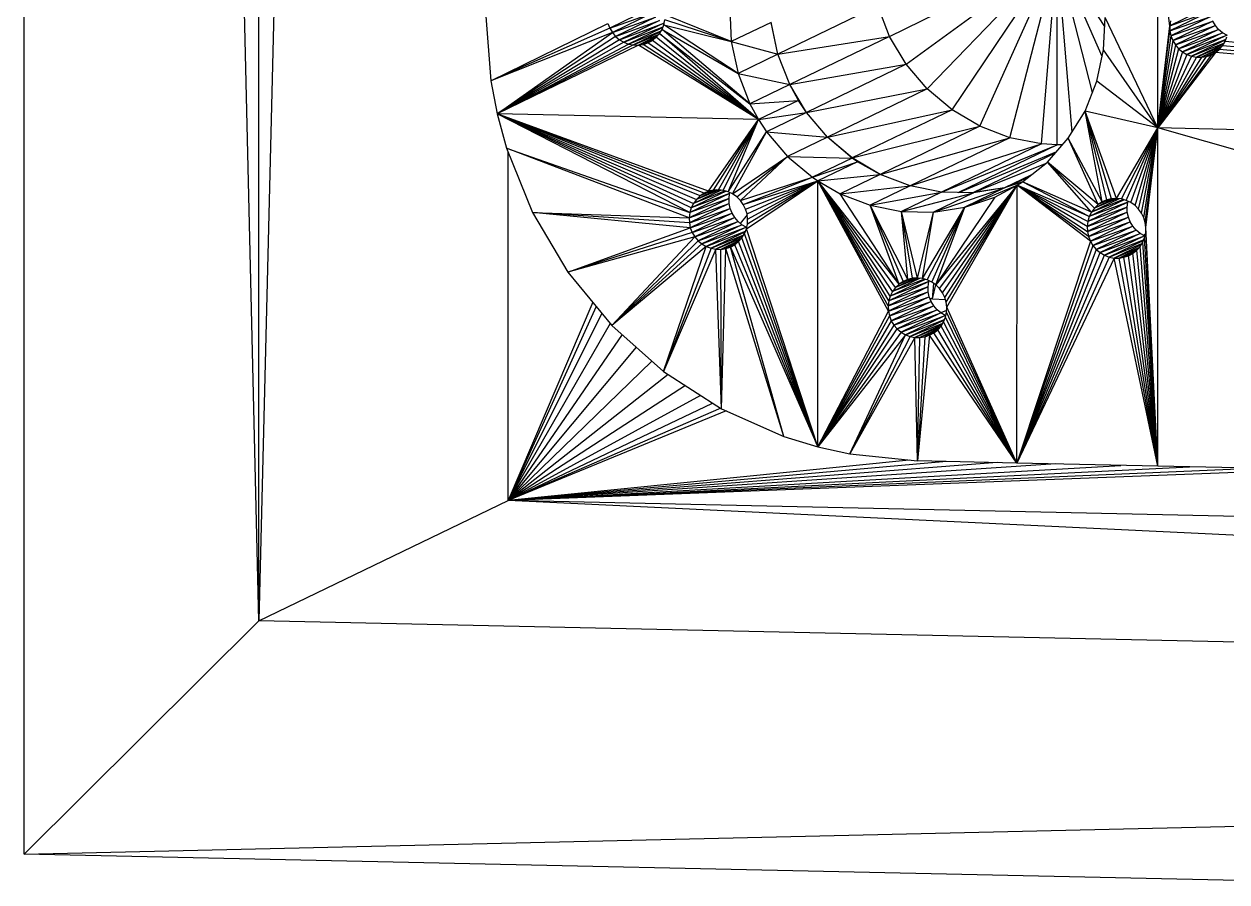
# Model space of a CAD drawing. Header units: millimetres. Extents: x -72 to 40, y 37 to 183.
# Drawn here: x -71.77 to -61.74, y 64.99 to 72.14 of the extents above; entities that cross this region are included whole.
import ezdxf

# ---------------------------------------------------------------- set-up
doc = ezdxf.new("R2010")
doc.units = ezdxf.units.MM
doc.layers.add('Shape2DView002', color=7, linetype='CONTINUOUS')

msp = doc.modelspace()

# ---------------------------------------------------------------- linework, layer by layer
at = {"layer": 'Shape2DView002'}
for p, q in [((-71.769, 65.219), (-71.769, 152.158)), ((-69.813, 67.165), (-71.769, 152.158)), ((-69.813, 67.165), (-69.813, 150.126)), ((-67.922, 143.462), (-69.813, 67.165)), ((-62.316, 71.273), (-62.316, 72.961)), ((-62.217, 72.126), (-62.316, 72.961)), ((-64.552, 72.037), (-63.155, 72.723)), ((-64.413, 71.805), (-63.155, 72.723)), ((-64.238, 71.598), (-63.155, 72.723)), ((-64.031, 71.424), (-63.155, 72.723)), ((-63.799, 71.287), (-63.155, 72.723)), ((-63.549, 71.192), (-63.155, 72.723)), ((-63.287, 71.141), (-63.155, 72.723)), ((-63.155, 71.132), (-63.155, 72.723)), ((-63.031, 71.238), (-63.155, 72.723)), ((-63.155, 72.723), (-62.759, 72.12)), ((-62.861, 71.569), (-63.155, 72.723)), ((-62.779, 71.87), (-63.155, 72.723)), ((-67.922, 72.24), (-67.878, 71.665)), ((-66.553, 72.265), (-66.886, 72.105)), ((-66.886, 72.105), (-66.531, 72.229)), ((-66.531, 72.229), (-66.864, 72.069)), ((-65.872, 71.993), (-66.423, 72.217)), ((-65.884, 72.263), (-65.872, 71.993)), ((-64.651, 72.29), (-65.483, 71.889)), ((-64.552, 72.037), (-64.651, 72.29)), ((-61.884, 72.286), (-62.217, 72.126)), ((-62.217, 72.126), (-61.882, 72.244)), ((-61.882, 72.244), (-62.215, 72.084)), ((-67.878, 71.665), (-66.901, 72.144)), ((-66.901, 72.144), (-66.886, 72.105)), ((-66.864, 72.069), (-66.504, 72.197)), ((-66.504, 72.197), (-66.837, 72.036)), ((-66.837, 72.036), (-66.471, 72.17)), ((-66.471, 72.17), (-66.804, 72.009)), ((-66.804, 72.009), (-66.435, 72.148)), ((-66.435, 72.148), (-66.768, 71.988)), ((-66.768, 71.988), (-66.441, 72.116)), ((-66.449, 72.095), (-66.434, 72.134)), ((-66.434, 72.134), (-66.425, 72.175)), ((-65.816, 71.728), (-66.434, 72.134)), ((-66.434, 72.134), (-65.872, 71.993)), ((-65.872, 71.993), (-66.425, 72.175)), ((-65.539, 72.153), (-65.872, 71.993)), ((-65.483, 71.889), (-65.539, 72.154)), ((-65.483, 71.888), (-65.539, 72.153)), ((-62.768, 71.925), (-62.756, 72.194)), ((-62.316, 71.273), (-62.756, 72.194)), ((-62.316, 71.273), (-62.217, 72.126)), ((-62.211, 72.167), (-62.217, 72.126)), ((-62.217, 72.126), (-62.215, 72.084)), ((-62.215, 72.084), (-61.873, 72.203)), ((-61.873, 72.203), (-62.206, 72.042)), ((-62.206, 72.042), (-61.858, 72.163)), ((-61.858, 72.163), (-62.191, 72.003)), ((-62.191, 72.003), (-61.836, 72.127)), ((-61.836, 72.127), (-62.169, 71.966)), ((-61.836, 72.127), (-61.858, 72.163)), ((-61.809, 72.094), (-61.836, 72.127)), ((-66.886, 72.105), (-67.878, 71.665)), ((-66.864, 72.069), (-67.878, 71.665)), ((-67.825, 71.391), (-66.864, 72.069)), ((-66.837, 72.036), (-67.825, 71.391)), ((-66.886, 72.105), (-66.864, 72.069)), ((-66.864, 72.069), (-66.837, 72.036)), ((-66.837, 72.036), (-66.804, 72.009)), ((-66.443, 72.111), (-66.729, 71.973)), ((-66.729, 71.973), (-66.456, 72.084)), ((-66.462, 72.074), (-66.688, 71.965)), ((-66.688, 71.965), (-66.474, 72.056)), ((-66.488, 72.04), (-66.647, 71.964)), ((-66.647, 71.964), (-66.497, 72.031)), ((-66.53, 72.003), (-66.498, 72.029)), ((-66.498, 72.029), (-66.471, 72.06)), ((-65.645, 71.343), (-66.498, 72.029)), ((-66.471, 72.06), (-66.449, 72.095)), ((-65.645, 71.343), (-66.471, 72.06)), ((-66.471, 72.06), (-65.717, 71.475)), ((-65.717, 71.475), (-66.449, 72.095)), ((-66.449, 72.095), (-65.816, 71.728)), ((-65.483, 71.889), (-64.552, 72.037)), ((-64.552, 72.037), (-65.384, 71.636)), ((-64.413, 71.805), (-64.552, 72.037)), ((-62.316, 71.273), (-62.215, 72.084)), ((-62.206, 72.042), (-62.316, 71.273)), ((-62.215, 72.084), (-62.206, 72.042)), ((-62.206, 72.042), (-62.191, 72.003)), ((-62.169, 71.966), (-61.809, 72.094)), ((-61.809, 72.094), (-62.142, 71.934)), ((-62.142, 71.934), (-61.776, 72.067)), ((-61.776, 72.067), (-62.109, 71.907)), ((-62.109, 71.907), (-61.74, 72.046)), ((-61.74, 72.046), (-62.073, 71.885)), ((-61.776, 72.067), (-61.809, 72.094)), ((-61.74, 72.046), (-61.776, 72.067)), ((-61.754, 71.993), (-61.739, 72.032)), ((-61.736, 72.044), (-61.74, 72.046)), ((-66.804, 72.009), (-67.825, 71.391)), ((-66.768, 71.988), (-67.825, 71.391)), ((-67.825, 71.391), (-66.729, 71.973)), ((-66.688, 71.965), (-67.825, 71.391)), ((-66.647, 71.964), (-67.825, 71.391)), ((-66.804, 72.009), (-66.768, 71.988)), ((-66.768, 71.988), (-66.729, 71.973)), ((-66.729, 71.973), (-66.688, 71.965)), ((-66.688, 71.965), (-66.647, 71.964)), ((-66.647, 71.964), (-66.606, 71.97)), ((-65.645, 71.343), (-66.647, 71.964)), ((-66.52, 72.011), (-66.606, 71.97)), ((-66.606, 71.97), (-66.524, 72.008)), ((-66.606, 71.97), (-66.567, 71.983)), ((-65.645, 71.343), (-66.606, 71.97)), ((-66.567, 71.983), (-66.53, 72.003)), ((-65.645, 71.343), (-66.567, 71.983)), ((-65.645, 71.343), (-66.53, 72.003)), ((-65.872, 71.993), (-65.483, 71.888)), ((-65.872, 71.993), (-65.816, 71.728)), ((-62.823, 71.662), (-62.768, 71.925)), ((-62.316, 71.273), (-62.768, 71.925)), ((-62.191, 72.003), (-62.316, 71.273)), ((-62.169, 71.966), (-62.316, 71.273)), ((-62.142, 71.934), (-62.316, 71.273)), ((-62.191, 72.003), (-62.169, 71.966)), ((-62.169, 71.966), (-62.142, 71.934)), ((-62.142, 71.934), (-62.109, 71.907)), ((-62.073, 71.885), (-61.746, 72.013)), ((-61.748, 72.008), (-62.034, 71.871)), ((-62.034, 71.871), (-61.761, 71.982)), ((-61.768, 71.971), (-61.993, 71.862)), ((-61.993, 71.862), (-61.78, 71.954)), ((-61.793, 71.938), (-61.952, 71.862)), ((-61.952, 71.862), (-61.802, 71.929)), ((-61.835, 71.901), (-61.803, 71.927)), ((-61.803, 71.927), (-61.776, 71.958)), ((-51.534, 71.038), (-61.803, 71.927)), ((-61.776, 71.958), (-61.754, 71.993)), ((-51.534, 71.038), (-61.776, 71.958)), ((-51.534, 71.038), (-61.754, 71.993)), ((-65.483, 71.888), (-65.816, 71.728)), ((-65.484, 71.889), (-65.483, 71.889)), ((-65.484, 71.889), (-65.483, 71.889)), ((-65.384, 71.636), (-65.483, 71.889)), ((-65.384, 71.635), (-65.483, 71.888)), ((-62.109, 71.907), (-62.316, 71.273)), ((-61.835, 71.901), (-62.316, 71.273)), ((-62.073, 71.885), (-62.316, 71.273)), ((-61.872, 71.881), (-62.316, 71.273)), ((-62.034, 71.871), (-62.316, 71.273)), ((-62.316, 71.273), (-61.911, 71.868)), ((-61.952, 71.862), (-62.316, 71.273)), ((-61.993, 71.862), (-62.316, 71.273)), ((-62.109, 71.907), (-62.073, 71.885)), ((-62.073, 71.885), (-62.034, 71.871)), ((-62.034, 71.871), (-61.993, 71.862)), ((-61.993, 71.862), (-61.952, 71.862)), ((-61.952, 71.862), (-61.911, 71.868)), ((-61.825, 71.909), (-61.911, 71.868)), ((-61.911, 71.868), (-61.829, 71.906)), ((-61.911, 71.868), (-61.872, 71.881)), ((-61.872, 71.881), (-61.835, 71.901)), ((-51.534, 71.038), (-61.835, 71.901)), ((-65.816, 71.728), (-65.384, 71.635)), ((-65.816, 71.728), (-65.717, 71.475)), ((-65.384, 71.636), (-64.413, 71.805)), ((-64.413, 71.805), (-65.245, 71.403)), ((-64.238, 71.598), (-64.413, 71.805)), ((-67.878, 71.665), (-67.825, 71.391)), ((-65.384, 71.635), (-65.717, 71.475)), ((-65.385, 71.636), (-65.384, 71.636)), ((-65.385, 71.636), (-65.384, 71.636)), ((-65.245, 71.403), (-65.384, 71.636)), ((-65.312, 71.503), (-65.384, 71.635)), ((-62.922, 71.414), (-62.823, 71.662)), ((-62.316, 71.273), (-62.823, 71.662)), ((-65.245, 71.403), (-64.238, 71.598)), ((-64.238, 71.598), (-65.07, 71.197)), ((-64.031, 71.424), (-64.238, 71.598)), ((-65.717, 71.475), (-65.312, 71.503)), ((-65.717, 71.475), (-65.645, 71.343)), ((-65.312, 71.503), (-65.645, 71.343)), ((-65.245, 71.402), (-65.312, 71.503)), ((-65.07, 71.197), (-64.031, 71.424)), ((-64.031, 71.424), (-64.863, 71.023)), ((-63.799, 71.287), (-64.031, 71.424)), ((-63.062, 71.187), (-62.922, 71.414)), ((-62.779, 70.656), (-62.922, 71.414)), ((-62.741, 70.673), (-62.922, 71.414)), ((-62.701, 70.683), (-62.922, 71.414)), ((-62.66, 70.685), (-62.922, 71.414)), ((-62.316, 71.273), (-62.922, 71.414)), ((-67.825, 71.391), (-66.163, 70.677)), ((-66.133, 70.706), (-67.825, 71.391)), ((-67.825, 71.391), (-66.188, 70.644)), ((-67.825, 71.391), (-67.746, 71.104)), ((-66.219, 70.567), (-67.825, 71.391)), ((-66.207, 70.607), (-67.825, 71.391)), ((-66.099, 70.729), (-67.825, 71.391)), ((-66.061, 70.745), (-67.825, 71.391)), ((-65.645, 71.343), (-67.825, 71.391)), ((-66.061, 70.745), (-65.645, 71.343)), ((-66.021, 70.755), (-65.645, 71.343)), ((-65.98, 70.758), (-65.645, 71.343)), ((-65.939, 70.753), (-65.645, 71.343)), ((-65.898, 70.742), (-65.645, 71.343)), ((-65.645, 71.343), (-65.245, 71.402)), ((-65.645, 71.343), (-65.578, 71.242)), ((-65.245, 71.402), (-65.578, 71.242)), ((-65.246, 71.403), (-65.245, 71.403)), ((-65.246, 71.403), (-65.245, 71.403)), ((-65.07, 71.197), (-65.245, 71.403)), ((-65.07, 71.196), (-65.245, 71.402)), ((-65.898, 70.742), (-65.578, 71.242)), ((-65.861, 70.724), (-65.578, 71.242)), ((-65.578, 71.242), (-65.07, 71.196)), ((-65.578, 71.242), (-65.403, 71.036)), ((-64.863, 71.023), (-63.799, 71.287)), ((-63.799, 71.287), (-64.632, 70.886)), ((-63.549, 71.192), (-63.799, 71.287)), ((-62.66, 70.685), (-62.316, 71.273)), ((-62.619, 70.681), (-62.316, 71.273)), ((-62.579, 70.669), (-62.316, 71.273)), ((-62.541, 70.651), (-62.316, 71.273)), ((-62.506, 70.627), (-62.316, 71.273)), ((-62.476, 70.597), (-62.316, 71.273)), ((-62.452, 70.563), (-62.316, 71.273)), ((-62.433, 70.524), (-62.316, 71.273)), ((-62.421, 70.484), (-62.316, 71.273)), ((-62.416, 70.442), (-62.316, 71.273)), ((-62.316, 68.454), (-62.316, 71.273)), ((-51.534, 68.219), (-62.316, 71.273)), ((-51.534, 71.038), (-62.316, 71.273)), ((-65.07, 71.196), (-65.403, 71.036)), ((-65.071, 71.197), (-65.07, 71.197)), ((-65.07, 71.197), (-65.07, 71.197)), ((-64.863, 71.023), (-65.07, 71.197)), ((-64.863, 71.022), (-65.07, 71.196)), ((-64.632, 70.886), (-63.549, 71.192)), ((-63.549, 71.192), (-64.381, 70.791)), ((-64.381, 70.791), (-63.287, 71.141)), ((-63.287, 71.141), (-64.12, 70.739)), ((-64.12, 70.739), (-63.155, 71.132)), ((-63.155, 71.132), (-63.978, 70.735)), ((-63.287, 71.141), (-63.549, 71.192)), ((-63.155, 71.132), (-63.287, 71.141)), ((-63.237, 70.988), (-63.062, 71.187)), ((-63.11, 71.133), (-63.155, 71.132)), ((-62.814, 70.634), (-63.062, 71.187)), ((-62.779, 70.656), (-63.062, 71.187)), ((-67.746, 71.104), (-66.219, 70.567)), ((-67.746, 71.104), (-67.53, 70.568)), ((-66.224, 70.525), (-67.746, 71.104)), ((-67.732, 68.168), (-67.732, 71.07)), ((-65.861, 70.724), (-65.403, 71.036)), ((-65.826, 70.699), (-65.403, 71.036)), ((-65.796, 70.669), (-65.403, 71.036)), ((-65.403, 71.036), (-64.863, 71.022)), ((-65.403, 71.036), (-65.196, 70.862)), ((-64.863, 71.022), (-65.196, 70.862)), ((-64.864, 71.023), (-64.863, 71.023)), ((-64.864, 71.022), (-64.863, 71.023)), ((-64.632, 70.886), (-64.863, 71.023)), ((-64.819, 70.991), (-64.863, 71.022)), ((-63.976, 70.735), (-63.158, 71.078)), ((-63.171, 71.063), (-63.854, 70.734)), ((-65.196, 70.862), (-64.819, 70.991)), ((-64.819, 70.991), (-65.152, 70.831)), ((-64.632, 70.885), (-64.819, 70.991)), ((-63.854, 70.734), (-63.252, 70.977)), ((-63.444, 70.823), (-63.237, 70.988)), ((-62.868, 70.572), (-63.237, 70.988)), ((-62.844, 70.605), (-63.237, 70.988)), ((-62.814, 70.634), (-63.237, 70.988)), ((-65.796, 70.669), (-65.196, 70.862)), ((-65.772, 70.635), (-65.196, 70.862)), ((-65.772, 70.635), (-65.152, 70.831)), ((-65.753, 70.597), (-65.152, 70.831)), ((-65.746, 70.431), (-65.152, 70.831)), ((-65.741, 70.556), (-65.152, 70.831)), ((-65.152, 70.831), (-65.737, 70.472)), ((-65.736, 70.514), (-65.152, 70.831)), ((-65.196, 70.862), (-65.152, 70.831)), ((-65.152, 70.831), (-64.632, 70.885)), ((-65.152, 70.831), (-64.965, 70.725)), ((-65.152, 68.615), (-65.152, 70.831)), ((-64.562, 69.747), (-65.152, 70.831)), ((-64.564, 69.79), (-65.152, 70.831)), ((-64.559, 69.831), (-65.152, 70.831)), ((-64.547, 69.871), (-65.152, 70.831)), ((-64.528, 69.909), (-65.152, 70.831)), ((-64.503, 69.942), (-65.152, 70.831)), ((-64.473, 69.97), (-65.152, 70.831)), ((-64.632, 70.885), (-64.965, 70.725)), ((-64.632, 70.886), (-64.632, 70.886)), ((-64.632, 70.885), (-64.632, 70.886)), ((-64.381, 70.791), (-64.632, 70.886)), ((-64.381, 70.79), (-64.632, 70.885)), ((-63.374, 70.879), (-63.593, 70.774)), ((-63.593, 70.774), (-63.394, 70.862)), ((-63.442, 70.824), (-63.593, 70.774)), ((-63.445, 70.823), (-63.593, 70.773)), ((-63.488, 70.795), (-63.444, 70.823)), ((-62.887, 70.534), (-63.444, 70.823)), ((-62.868, 70.572), (-63.444, 70.823)), ((-65.886, 70.727), (-66.219, 70.567)), ((-65.916, 70.747), (-66.207, 70.607)), ((-65.886, 70.727), (-66.207, 70.607)), ((-65.957, 70.755), (-66.188, 70.644)), ((-65.922, 70.748), (-66.188, 70.644)), ((-65.971, 70.757), (-66.163, 70.677)), ((-65.999, 70.757), (-66.163, 70.677)), ((-66.02, 70.755), (-66.133, 70.706)), ((-66.042, 70.75), (-66.133, 70.706)), ((-66.099, 70.729), (-66.133, 70.706)), ((-66.061, 70.745), (-66.099, 70.729)), ((-66.021, 70.755), (-66.061, 70.745)), ((-65.98, 70.758), (-66.021, 70.755)), ((-65.939, 70.753), (-65.98, 70.758)), ((-65.898, 70.742), (-65.939, 70.753)), ((-65.861, 70.724), (-65.898, 70.742)), ((-65.891, 70.685), (-65.886, 70.727)), ((-65.886, 70.727), (-65.884, 70.735)), ((-65.826, 70.699), (-65.861, 70.724)), ((-64.965, 70.725), (-64.381, 70.79)), ((-64.965, 70.725), (-64.714, 70.629)), ((-64.473, 69.97), (-64.965, 70.725)), ((-64.381, 70.79), (-64.714, 70.629)), ((-64.714, 70.629), (-64.12, 70.738)), ((-64.12, 70.738), (-64.453, 70.578)), ((-64.453, 70.578), (-63.854, 70.733)), ((-64.382, 70.79), (-64.381, 70.791)), ((-64.382, 70.79), (-64.381, 70.791)), ((-64.12, 70.739), (-64.381, 70.791)), ((-64.12, 70.738), (-64.381, 70.79)), ((-64.187, 70.572), (-63.593, 70.773)), ((-63.854, 70.733), (-64.187, 70.572)), ((-63.488, 70.795), (-64.166, 69.964)), ((-64.136, 69.934), (-63.488, 70.795)), ((-64.12, 70.739), (-64.12, 70.739)), ((-64.12, 70.738), (-64.12, 70.739)), ((-64.097, 70.738), (-64.12, 70.739)), ((-63.854, 70.733), (-64.12, 70.738)), ((-64.112, 69.9), (-63.488, 70.795)), ((-64.093, 69.861), (-63.488, 70.795)), ((-64.081, 69.821), (-63.488, 70.795)), ((-64.076, 69.779), (-63.488, 70.795)), ((-63.926, 70.612), (-63.483, 70.798)), ((-63.593, 70.773), (-63.926, 70.612)), ((-63.854, 70.734), (-63.877, 70.733)), ((-63.593, 70.774), (-63.854, 70.734)), ((-63.593, 70.773), (-63.854, 70.733)), ((-63.854, 70.733), (-63.854, 70.734)), ((-63.854, 70.733), (-63.854, 70.734)), ((-63.675, 70.697), (-63.488, 70.795)), ((-63.593, 70.773), (-63.593, 70.774)), ((-63.592, 70.773), (-63.593, 70.774)), ((-63.49, 68.479), (-63.488, 70.795)), ((-62.878, 70.33), (-63.488, 70.795)), ((-63.488, 70.795), (-62.903, 70.41)), ((-62.904, 70.453), (-63.488, 70.795)), ((-62.899, 70.494), (-63.488, 70.795)), ((-62.887, 70.534), (-63.488, 70.795)), ((-62.894, 70.369), (-63.488, 70.795)), ((-65.891, 70.685), (-66.224, 70.525)), ((-66.224, 70.525), (-65.889, 70.643)), ((-65.889, 70.643), (-66.222, 70.483)), ((-65.891, 70.685), (-66.219, 70.567)), ((-66.188, 70.644), (-66.207, 70.607)), ((-66.163, 70.677), (-66.188, 70.644)), ((-66.133, 70.706), (-66.163, 70.677)), ((-65.889, 70.643), (-65.891, 70.685)), ((-65.881, 70.602), (-65.889, 70.643)), ((-65.796, 70.669), (-65.826, 70.699)), ((-65.772, 70.635), (-65.796, 70.669)), ((-65.753, 70.597), (-65.772, 70.635)), ((-64.714, 70.629), (-64.453, 70.578)), ((-64.473, 69.97), (-64.714, 70.629)), ((-64.714, 70.629), (-64.439, 69.993)), ((-64.401, 70.01), (-64.714, 70.629)), ((-64.279, 70.018), (-63.926, 70.612)), ((-64.238, 70.006), (-63.926, 70.612)), ((-64.201, 69.988), (-63.926, 70.612)), ((-64.187, 70.572), (-63.926, 70.612)), ((-63.675, 70.697), (-64.166, 69.964)), ((-64.166, 69.964), (-63.926, 70.612)), ((-63.926, 70.612), (-63.675, 70.697)), ((-62.571, 70.613), (-62.904, 70.453)), ((-62.566, 70.655), (-62.899, 70.494)), ((-62.571, 70.613), (-62.899, 70.494)), ((-62.596, 70.674), (-62.887, 70.534)), ((-62.566, 70.655), (-62.887, 70.534)), ((-62.637, 70.683), (-62.868, 70.572)), ((-62.602, 70.676), (-62.868, 70.572)), ((-62.651, 70.684), (-62.844, 70.605)), ((-62.679, 70.684), (-62.844, 70.605)), ((-62.814, 70.634), (-62.844, 70.605)), ((-62.701, 70.683), (-62.814, 70.634)), ((-62.722, 70.678), (-62.814, 70.634)), ((-62.779, 70.656), (-62.814, 70.634)), ((-62.741, 70.673), (-62.779, 70.656)), ((-62.701, 70.683), (-62.741, 70.673)), ((-62.66, 70.685), (-62.701, 70.683)), ((-62.619, 70.681), (-62.66, 70.685)), ((-62.579, 70.669), (-62.619, 70.681)), ((-62.541, 70.651), (-62.579, 70.669)), ((-62.571, 70.613), (-62.566, 70.655)), ((-62.57, 70.571), (-62.571, 70.613)), ((-62.566, 70.655), (-62.564, 70.662)), ((-62.506, 70.627), (-62.541, 70.651)), ((-62.476, 70.597), (-62.506, 70.627)), ((-67.53, 70.568), (-66.224, 70.525)), ((-67.53, 70.568), (-67.234, 70.071)), ((-66.214, 70.441), (-67.53, 70.568)), ((-66.222, 70.483), (-67.53, 70.568)), ((-66.219, 70.567), (-66.224, 70.525)), ((-66.224, 70.525), (-66.222, 70.483)), ((-66.222, 70.483), (-65.881, 70.602)), ((-66.207, 70.607), (-66.219, 70.567)), ((-65.881, 70.602), (-66.214, 70.441)), ((-66.214, 70.441), (-65.865, 70.562)), ((-65.865, 70.562), (-66.198, 70.402)), ((-66.198, 70.402), (-65.844, 70.526)), ((-65.844, 70.526), (-66.176, 70.366)), ((-65.865, 70.562), (-65.881, 70.602)), ((-65.844, 70.526), (-65.865, 70.562)), ((-65.816, 70.494), (-65.844, 70.526)), ((-65.74, 70.548), (-65.798, 70.478)), ((-65.741, 70.556), (-65.753, 70.597)), ((-65.736, 70.514), (-65.741, 70.556)), ((-65.737, 70.472), (-65.736, 70.514)), ((-64.453, 70.578), (-64.187, 70.572)), ((-64.401, 70.01), (-64.453, 70.578)), ((-64.361, 70.02), (-64.453, 70.578)), ((-64.32, 70.022), (-64.453, 70.578)), ((-64.32, 70.022), (-64.187, 70.572)), ((-64.279, 70.018), (-64.187, 70.572)), ((-62.904, 70.453), (-62.57, 70.571)), ((-62.57, 70.571), (-62.903, 70.41)), ((-62.903, 70.41), (-62.561, 70.529)), ((-62.887, 70.534), (-62.899, 70.494)), ((-62.561, 70.529), (-62.894, 70.369)), ((-62.868, 70.572), (-62.887, 70.534)), ((-62.844, 70.605), (-62.868, 70.572)), ((-62.561, 70.529), (-62.57, 70.571)), ((-62.545, 70.49), (-62.561, 70.529)), ((-62.452, 70.563), (-62.476, 70.597)), ((-62.433, 70.524), (-62.452, 70.563)), ((-62.421, 70.484), (-62.433, 70.524)), ((-67.234, 70.071), (-66.214, 70.441)), ((-66.222, 70.483), (-66.214, 70.441)), ((-66.214, 70.441), (-66.198, 70.402)), ((-66.176, 70.366), (-65.816, 70.494)), ((-65.816, 70.494), (-66.149, 70.333)), ((-66.149, 70.333), (-65.784, 70.466)), ((-65.784, 70.466), (-66.117, 70.306)), ((-66.117, 70.306), (-65.748, 70.445)), ((-65.748, 70.445), (-66.081, 70.285)), ((-66.081, 70.285), (-65.753, 70.413)), ((-65.784, 70.466), (-65.816, 70.494)), ((-65.748, 70.445), (-65.784, 70.466)), ((-65.761, 70.392), (-65.746, 70.431)), ((-65.743, 70.443), (-65.748, 70.445)), ((-65.746, 70.431), (-65.737, 70.472)), ((-65.152, 68.615), (-65.746, 70.431)), ((-62.899, 70.494), (-62.904, 70.453)), ((-62.904, 70.453), (-62.903, 70.41)), ((-62.903, 70.41), (-62.894, 70.369)), ((-62.894, 70.369), (-62.545, 70.49)), ((-62.545, 70.49), (-62.878, 70.33)), ((-62.878, 70.33), (-62.524, 70.454)), ((-62.524, 70.454), (-62.857, 70.293)), ((-62.857, 70.293), (-62.496, 70.421)), ((-62.496, 70.421), (-62.829, 70.261)), ((-62.524, 70.454), (-62.545, 70.49)), ((-62.496, 70.421), (-62.524, 70.454)), ((-62.464, 70.394), (-62.496, 70.421)), ((-62.416, 70.442), (-62.421, 70.484)), ((-62.417, 70.4), (-62.416, 70.442)), ((-62.316, 68.454), (-62.416, 70.442)), ((-66.198, 70.402), (-67.234, 70.071)), ((-66.176, 70.366), (-67.234, 70.071)), ((-66.867, 69.626), (-66.176, 70.366)), ((-66.149, 70.333), (-66.867, 69.626)), ((-66.198, 70.402), (-66.176, 70.366)), ((-66.176, 70.366), (-66.149, 70.333)), ((-66.149, 70.333), (-66.117, 70.306)), ((-65.755, 70.408), (-66.041, 70.27)), ((-66.041, 70.27), (-65.768, 70.381)), ((-65.775, 70.371), (-66.001, 70.262)), ((-66.001, 70.262), (-65.787, 70.353)), ((-65.801, 70.337), (-65.959, 70.261)), ((-65.959, 70.261), (-65.809, 70.328)), ((-65.843, 70.3), (-65.811, 70.326)), ((-65.811, 70.326), (-65.783, 70.357)), ((-65.152, 68.615), (-65.811, 70.326)), ((-65.783, 70.357), (-65.761, 70.392)), ((-65.152, 68.615), (-65.783, 70.357)), ((-65.152, 68.615), (-65.761, 70.392)), ((-62.878, 70.33), (-63.49, 68.479)), ((-62.894, 70.369), (-62.878, 70.33)), ((-62.878, 70.33), (-62.857, 70.293)), ((-62.829, 70.261), (-62.464, 70.394)), ((-62.464, 70.394), (-62.797, 70.234)), ((-62.797, 70.234), (-62.428, 70.373)), ((-62.428, 70.373), (-62.761, 70.212)), ((-62.761, 70.212), (-62.434, 70.34)), ((-62.436, 70.335), (-62.722, 70.197)), ((-62.722, 70.197), (-62.449, 70.309)), ((-62.428, 70.373), (-62.464, 70.394)), ((-62.463, 70.285), (-62.442, 70.32)), ((-62.442, 70.32), (-62.426, 70.359)), ((-62.316, 68.454), (-62.442, 70.32)), ((-62.436, 70.378), (-62.419, 70.391)), ((-62.424, 70.371), (-62.428, 70.373)), ((-62.426, 70.359), (-62.417, 70.4)), ((-62.316, 68.454), (-62.426, 70.359)), ((-62.316, 68.454), (-62.417, 70.4)), ((-66.117, 70.306), (-66.867, 69.626)), ((-66.081, 70.285), (-66.867, 69.626)), ((-66.437, 69.243), (-66.081, 70.285)), ((-66.041, 70.27), (-66.437, 69.243)), ((-66.001, 70.262), (-66.437, 69.243)), ((-66.117, 70.306), (-66.081, 70.285)), ((-66.081, 70.285), (-66.041, 70.27)), ((-66.041, 70.27), (-66.001, 70.262)), ((-66.001, 70.262), (-65.959, 70.261)), ((-65.955, 68.932), (-66.001, 70.262)), ((-65.959, 70.261), (-65.918, 70.267)), ((-65.955, 68.932), (-65.959, 70.261)), ((-65.955, 68.932), (-65.918, 70.267)), ((-65.832, 70.308), (-65.918, 70.267)), ((-65.918, 70.267), (-65.836, 70.305)), ((-65.918, 70.267), (-65.879, 70.28)), ((-65.433, 68.701), (-65.918, 70.267)), ((-65.879, 70.28), (-65.843, 70.3)), ((-65.433, 68.701), (-65.879, 70.28)), ((-65.879, 70.28), (-65.152, 68.615)), ((-65.152, 68.615), (-65.843, 70.3)), ((-62.857, 70.293), (-63.49, 68.479)), ((-62.829, 70.261), (-63.49, 68.479)), ((-63.49, 68.479), (-62.797, 70.234)), ((-63.49, 68.479), (-62.761, 70.212)), ((-62.857, 70.293), (-62.829, 70.261)), ((-62.829, 70.261), (-62.797, 70.234)), ((-62.797, 70.234), (-62.761, 70.212)), ((-62.761, 70.212), (-62.722, 70.197)), ((-62.455, 70.298), (-62.681, 70.189)), ((-62.681, 70.189), (-62.467, 70.28)), ((-62.481, 70.265), (-62.639, 70.188)), ((-62.639, 70.188), (-62.489, 70.255)), ((-62.513, 70.236), (-62.598, 70.195)), ((-62.598, 70.195), (-62.517, 70.233)), ((-62.559, 70.208), (-62.523, 70.228)), ((-62.523, 70.228), (-62.491, 70.253)), ((-62.316, 68.454), (-62.523, 70.228)), ((-62.491, 70.253), (-62.463, 70.285)), ((-62.316, 68.454), (-62.491, 70.253)), ((-62.316, 68.454), (-62.463, 70.285)), ((-62.722, 70.197), (-63.49, 68.479)), ((-62.681, 70.189), (-63.49, 68.479)), ((-62.722, 70.197), (-62.681, 70.189)), ((-62.681, 70.189), (-62.639, 70.188)), ((-62.316, 68.454), (-62.681, 70.189)), ((-62.639, 70.188), (-62.598, 70.195)), ((-62.316, 68.454), (-62.639, 70.188)), ((-62.598, 70.195), (-62.559, 70.208)), ((-62.316, 68.454), (-62.598, 70.195)), ((-62.316, 68.454), (-62.559, 70.208)), ((-67.234, 70.071), (-66.867, 69.626)), ((-64.256, 70.011), (-64.547, 69.871)), ((-64.297, 70.02), (-64.528, 69.909)), ((-64.262, 70.013), (-64.528, 69.909)), ((-64.311, 70.021), (-64.503, 69.942)), ((-64.339, 70.021), (-64.503, 69.942)), ((-64.36, 70.02), (-64.473, 69.97)), ((-64.382, 70.015), (-64.473, 69.97)), ((-64.401, 70.01), (-64.439, 69.993)), ((-64.361, 70.02), (-64.401, 70.01)), ((-64.32, 70.022), (-64.361, 70.02)), ((-64.279, 70.018), (-64.32, 70.022)), ((-64.238, 70.006), (-64.279, 70.018)), ((-64.231, 69.95), (-64.564, 69.79)), ((-64.564, 69.79), (-64.23, 69.908)), ((-64.23, 69.908), (-64.562, 69.747)), ((-64.226, 69.992), (-64.559, 69.831)), ((-64.231, 69.95), (-64.559, 69.831)), ((-64.226, 69.992), (-64.547, 69.871)), ((-64.528, 69.909), (-64.547, 69.871)), ((-64.503, 69.942), (-64.528, 69.909)), ((-64.473, 69.97), (-64.503, 69.942)), ((-64.439, 69.993), (-64.473, 69.97)), ((-64.201, 69.988), (-64.238, 70.006)), ((-64.231, 69.95), (-64.226, 69.992)), ((-64.23, 69.908), (-64.231, 69.95)), ((-64.221, 69.866), (-64.23, 69.908)), ((-64.226, 69.992), (-64.224, 69.999)), ((-64.166, 69.964), (-64.201, 69.988)), ((-64.194, 69.849), (-64.184, 69.976)), ((-64.194, 69.849), (-64.167, 69.964)), ((-64.136, 69.934), (-64.166, 69.964)), ((-64.112, 69.9), (-64.136, 69.934)), ((-67.028, 69.821), (-67.732, 68.168)), ((-64.559, 69.831), (-64.564, 69.79)), ((-64.562, 69.747), (-64.221, 69.866)), ((-64.547, 69.871), (-64.559, 69.831)), ((-64.221, 69.866), (-64.554, 69.706)), ((-64.554, 69.706), (-64.205, 69.827)), ((-64.205, 69.827), (-64.538, 69.666)), ((-64.205, 69.827), (-64.221, 69.866)), ((-64.216, 69.853), (-64.194, 69.849)), ((-64.212, 69.845), (-64.201, 69.85)), ((-64.184, 69.79), (-64.205, 69.827)), ((-64.194, 69.849), (-64.087, 69.842)), ((-64.093, 69.861), (-64.112, 69.9)), ((-64.081, 69.821), (-64.093, 69.861)), ((-64.076, 69.779), (-64.081, 69.821)), ((-67, 69.786), (-67.732, 68.168)), ((-66.951, 69.727), (-67.732, 68.168)), ((-65.152, 68.615), (-64.562, 69.747)), ((-64.564, 69.79), (-64.562, 69.747)), ((-64.562, 69.747), (-64.554, 69.706)), ((-64.538, 69.666), (-64.184, 69.79)), ((-64.184, 69.79), (-64.516, 69.63)), ((-64.516, 69.63), (-64.156, 69.758)), ((-64.156, 69.758), (-64.489, 69.598)), ((-64.489, 69.598), (-64.124, 69.731)), ((-64.124, 69.731), (-64.457, 69.571)), ((-64.457, 69.571), (-64.088, 69.71)), ((-64.088, 69.71), (-64.421, 69.549)), ((-64.156, 69.758), (-64.184, 69.79)), ((-64.124, 69.731), (-64.156, 69.758)), ((-64.077, 69.752), (-64.124, 69.731)), ((-64.088, 69.71), (-64.124, 69.731)), ((-64.084, 69.708), (-64.088, 69.71)), ((-64.086, 69.696), (-64.077, 69.737)), ((-64.077, 69.737), (-64.076, 69.779)), ((-63.49, 68.479), (-64.077, 69.737)), ((-63.49, 68.479), (-64.076, 69.779)), ((-66.881, 69.643), (-67.732, 68.168)), ((-66.867, 69.626), (-66.437, 69.243)), ((-64.554, 69.706), (-65.152, 68.615)), ((-64.538, 69.666), (-65.152, 68.615)), ((-64.516, 69.63), (-65.152, 68.615)), ((-64.554, 69.706), (-64.538, 69.666)), ((-64.538, 69.666), (-64.516, 69.63)), ((-64.516, 69.63), (-64.489, 69.598)), ((-64.421, 69.549), (-64.094, 69.677)), ((-64.096, 69.672), (-64.382, 69.534)), ((-64.382, 69.534), (-64.109, 69.646)), ((-64.115, 69.635), (-64.341, 69.526)), ((-64.341, 69.526), (-64.127, 69.617)), ((-64.151, 69.59), (-64.123, 69.621)), ((-64.123, 69.621), (-64.102, 69.657)), ((-63.49, 68.479), (-64.123, 69.621)), ((-64.102, 69.657), (-64.086, 69.696)), ((-63.49, 68.479), (-64.102, 69.657)), ((-63.49, 68.479), (-64.086, 69.696)), ((-66.782, 69.55), (-67.732, 68.168)), ((-65.152, 68.615), (-64.489, 69.598)), ((-64.457, 69.571), (-65.152, 68.615)), ((-64.421, 69.549), (-65.152, 68.615)), ((-64.883, 68.555), (-64.421, 69.549)), ((-64.382, 69.534), (-64.883, 68.555)), ((-64.341, 69.526), (-64.883, 68.555)), ((-64.489, 69.598), (-64.457, 69.571)), ((-64.457, 69.571), (-64.421, 69.549)), ((-64.421, 69.549), (-64.382, 69.534)), ((-64.382, 69.534), (-64.341, 69.526)), ((-64.341, 69.526), (-64.299, 69.525)), ((-64.32, 68.497), (-64.341, 69.526)), ((-64.219, 69.545), (-64.32, 68.497)), ((-64.258, 69.532), (-64.32, 68.497)), ((-64.32, 68.497), (-64.299, 69.525)), ((-64.141, 69.602), (-64.299, 69.525)), ((-64.299, 69.525), (-64.149, 69.592)), ((-64.299, 69.525), (-64.258, 69.532)), ((-64.173, 69.573), (-64.258, 69.532)), ((-64.258, 69.532), (-64.176, 69.57)), ((-64.258, 69.532), (-64.219, 69.545)), ((-64.219, 69.545), (-64.183, 69.565)), ((-63.49, 68.479), (-64.219, 69.545)), ((-64.183, 69.565), (-64.151, 69.59)), ((-63.49, 68.479), (-64.183, 69.565)), ((-63.49, 68.479), (-64.151, 69.59)), ((-66.664, 69.445), (-67.732, 68.168)), ((-67.732, 68.168), (-66.534, 69.329)), ((-66.398, 69.218), (-67.732, 68.168)), ((-66.437, 69.243), (-65.955, 68.932)), ((-66.254, 69.125), (-67.732, 68.168)), ((-66.128, 69.044), (-67.732, 68.168)), ((-67.732, 68.168), (-66.029, 68.98)), ((-65.96, 68.936), (-67.732, 68.168)), ((-65.916, 68.915), (-67.732, 68.168)), ((-65.955, 68.932), (-65.433, 68.701)), ((-65.433, 68.701), (-65.152, 68.615)), ((-65.152, 68.615), (-64.883, 68.555)), ((-64.389, 68.504), (-67.732, 68.168)), ((-64.883, 68.555), (-64.32, 68.497)), ((-64.078, 68.492), (-67.732, 68.168)), ((-63.656, 68.483), (-67.732, 68.168)), ((-63.167, 68.472), (-67.732, 68.168)), ((-67.732, 68.168), (-62.623, 68.46)), ((-67.732, 68.168), (-62.051, 68.448)), ((-61.501, 68.436), (-67.732, 68.168)), ((-61.041, 68.426), (-67.732, 68.168)), ((-63.49, 68.479), (-64.32, 68.497)), ((-62.316, 68.454), (-63.49, 68.479)), ((-51.534, 68.219), (-62.316, 68.454)), ((-69.813, 67.165), (-67.732, 68.168)), ((-44.396, 67.053), (-67.732, 68.168)), ((-44.396, 67.659), (-67.732, 68.168)), ((-71.769, 65.219), (-69.813, 67.165)), ((-44.396, 66.611), (-69.813, 67.165)), ((-71.769, 65.219), (-44.396, 65.848)), ((-44.396, 64.622), (-71.769, 65.219))]:
    msp.add_line(p, q, dxfattribs=at)

doc.saveas('drawing.dxf')
